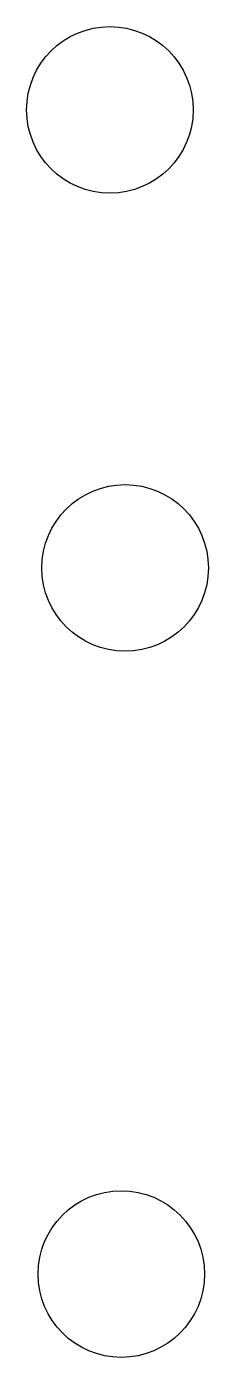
# Model space of a CAD drawing. Extents: x -202 to -171, y 131 to 356.
import ezdxf

# ---------------------------------------------------------------- set-up
doc = ezdxf.new("R2010")
doc.units = 0
doc.layers.get('0').update_dxf_attribs({"linetype": 'CONTINUOUS'})

# ---------------------------------------------------------------- blocks, each defined once
blk = doc.blocks.new('BOLA')
at = {"color": 3}
blk.add_circle((-1.36, 2.08), 14.08, dxfattribs=at)

msp = doc.modelspace()

# ---------------------------------------------------------------- block references
at = {"color": 3}
for p in [(-186.5, 339.71), (-183.92, 262.29), (-184.57, 142.93)]:
    msp.add_blockref('BOLA', p, dxfattribs=at)

doc.saveas('drawing.dxf')
